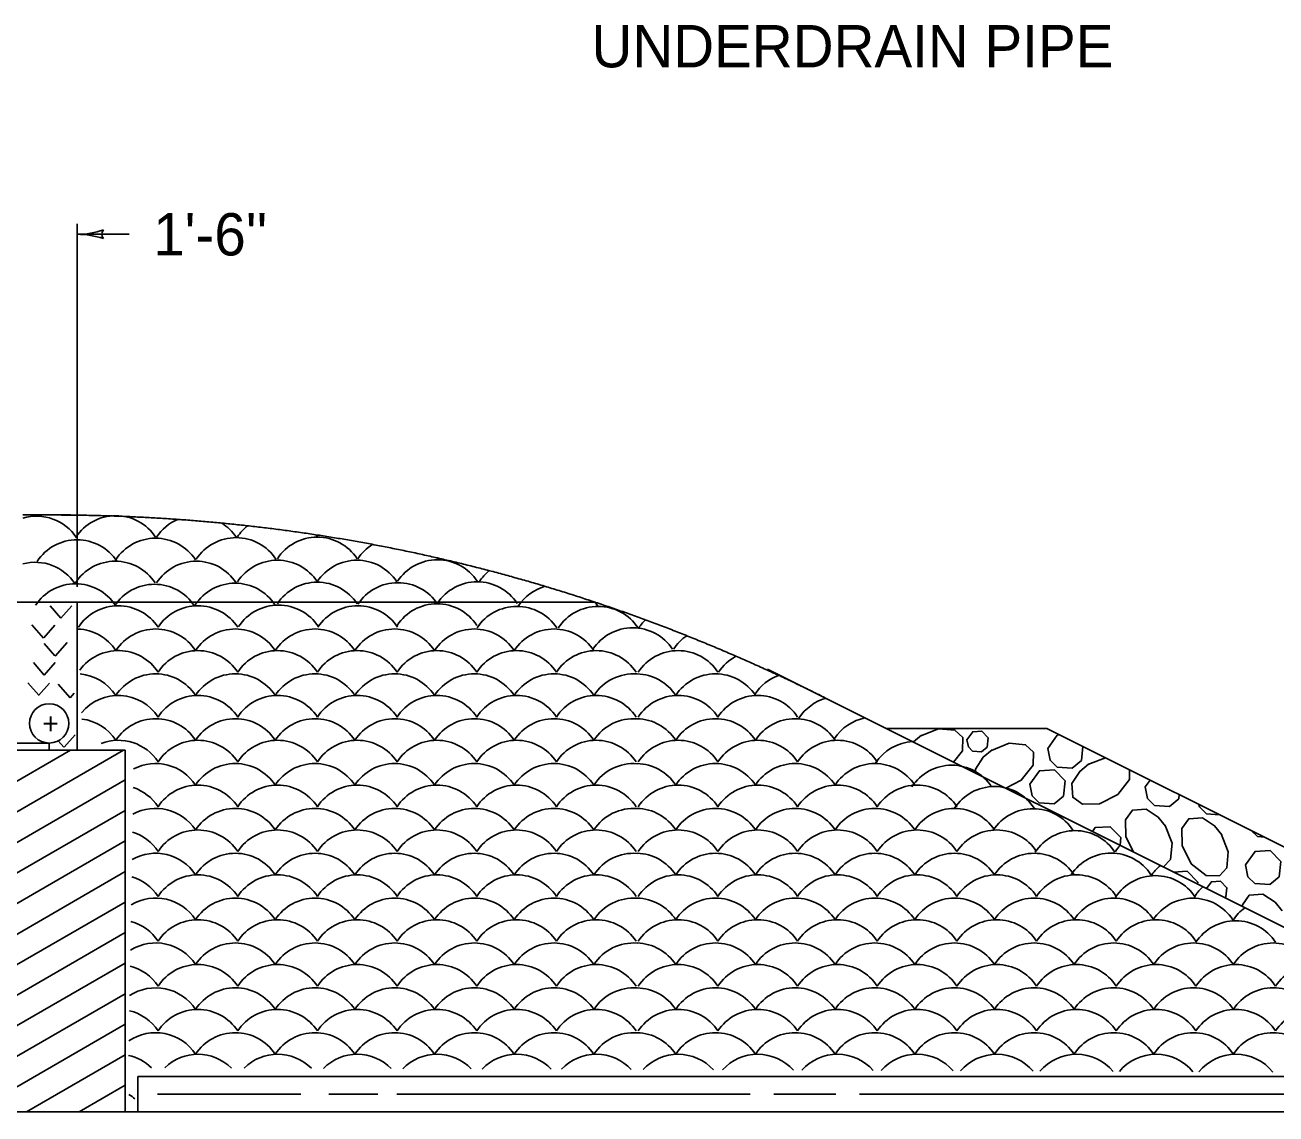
# Model space of a CAD drawing. Extents: x 1007 to 1035.5, y 1000.5 to 1021.5.
# Drawn here: x 1021.82 to 1027.73, y 1005.18 to 1010.33 of the extents above; entities that cross this region are included whole.
import ezdxf

# ---------------------------------------------------------------- set-up
doc = ezdxf.new("R2010")
doc.units = 0
doc.layers.add('1', color=7, linetype='Continuous')
doc.layers.add('5', color=7, linetype='Continuous')

msp = doc.modelspace()

# ---------------------------------------------------------------- linework, layer by layer
at = {"layer": '1'}
for p, q in [((1022.0648, 1007.6712), (1022.0648, 1009.3878)), ((1022.0648, 1009.3377), (1022.311, 1009.3377)), ((1021.8087, 1008.0112), (1022.0358, 1008.0112)), ((1014.2156, 1007.5984), (1024.5151, 1007.5984)), ((1022.0648, 1006.8988), (1022.0648, 1007.5984)), ((1029.1805, 1005.3571), (1025.3288, 1007.2829)), ((1026.6478, 1007.0027), (1025.8891, 1007.0027)), ((1030.2933, 1005.18), (1026.6478, 1007.0027)), ((1016.4295, 1006.8988), (1022.292, 1006.8988)), ((1016.7796, 1006.9332), (1021.9329, 1006.9332)), ((1021.9329, 1006.9332), (1021.9329, 1006.8988)), ((1022.292, 1006.8988), (1022.292, 1005.1904)), ((1022.352, 1005.3571), (1029.6994, 1005.3571)), ((1022.352, 1005.3571), (1022.352, 1005.1904)), ((1022.4449, 1005.2737), (1023.1225, 1005.2737)), ((1023.2553, 1005.2737), (1023.4858, 1005.2737)), ((1023.5765, 1005.2737), (1025.246, 1005.2737)), ((1025.3578, 1005.2737), (1025.6511, 1005.2737)), ((1025.7629, 1005.2737), (1027.8584, 1005.2737)), ((1009.4063, 1005.1904), (1030.2724, 1005.1904))]:
    msp.add_line(p, q, dxfattribs=at)
msp.add_circle((1021.933, 1007.0262), 0.093, dxfattribs=at)
for centre, radius, start, end in [((1022.0649, 1009.7286), 0.3909, 269.98778, 270), ((1022.0649, 1009.7286), 0.3909, 270, 288.66878), ((1022.0649, 1008.9467), 0.3909, 71.34716, 89.99389), ((1022.2135, 1009.3376), 0.0313, 138.7746, 220.89129)]:
    msp.add_arc(centre, radius, start, end, dxfattribs=at)
msp.add_spline([(1021.9456, 1008.0112), (1022.0196, 1008.0108), (1022.0934, 1008.0099), (1022.1672, 1008.0083), (1022.2408, 1008.0061), (1022.3142, 1008.0032), (1022.3874, 1007.9997), (1022.4606, 1007.9956), (1022.5335, 1007.9907), (1022.6063, 1007.9853), (1022.679, 1007.9793), (1022.7515, 1007.9726), (1022.8239, 1007.9652), (1022.8961, 1007.9573), (1022.9682, 1007.9487), (1023.0401, 1007.9395), (1023.1118, 1007.9296), (1023.1835, 1007.9191), (1023.2549, 1007.9079), (1023.3263, 1007.8962), (1023.3974, 1007.8837), (1023.4684, 1007.8707), (1023.5393, 1007.8569), (1023.61, 1007.8426), (1023.6806, 1007.8277), (1023.751, 1007.812), (1023.8213, 1007.7957), (1023.8913, 1007.7789), (1023.9613, 1007.7613), (1024.0311, 1007.7432), (1024.1008, 1007.7244), (1024.1703, 1007.705), (1024.2397, 1007.6849), (1024.3088, 1007.6642), (1024.3779, 1007.6428), (1024.4468, 1007.6208), (1024.5156, 1007.5982), (1024.5842, 1007.575), (1024.6527, 1007.5511), (1024.7209, 1007.5265), (1024.7891, 1007.5013), (1024.8571, 1007.4756), (1024.925, 1007.4491), (1024.9927, 1007.422), (1025.0603, 1007.3943), (1025.1276, 1007.3659), (1025.1948, 1007.3369), (1025.262, 1007.3073), (1025.3289, 1007.2771), (1025.3958, 1007.2462), (1025.4624, 1007.2146), (1025.5289, 1007.1824), (1025.5953, 1007.1496)], degree=3, dxfattribs=at)
at = {"layer": '5'}
for p, q in [((1021.9373, 1007.5817), (1021.9888, 1007.5227)), ((1021.9888, 1007.5227), (1022.0401, 1007.5817)), ((1021.8506, 1007.4922), (1021.906, 1007.4286)), ((1021.9079, 1007.4307), (1021.9593, 1007.4897)), ((1021.9089, 1007.4042), (1021.9603, 1007.3452)), ((1021.9618, 1007.3435), (1022.0188, 1007.4089)), ((1021.8584, 1007.3136), (1021.9098, 1007.2546)), ((1021.9098, 1007.2546), (1021.9612, 1007.3136)), ((1021.8329, 1007.2177), (1021.8843, 1007.1587)), ((1021.8832, 1007.1575), (1021.9345, 1007.2165)), ((1021.9763, 1007.2115), (1022.0321, 1007.1476)), ((1022.0321, 1007.1476), (1022.0513, 1007.1697)), ((1022.0041, 1006.9135), (1022.0554, 1006.9725)), ((1019.0753, 1005.1904), (1022.0343, 1006.8988)), ((1019.3253, 1005.1904), (1022.2843, 1006.8988)), ((1021.9756, 1006.9436), (1022.0018, 1006.9135)), ((1019.5753, 1005.1904), (1022.292, 1006.7589)), ((1019.8253, 1005.1904), (1022.292, 1006.6146)), ((1020.0753, 1005.1904), (1022.292, 1006.4702)), ((1020.3253, 1005.1904), (1022.292, 1006.3259)), ((1020.5753, 1005.1904), (1022.292, 1006.1816)), ((1020.8253, 1005.1904), (1022.292, 1006.0372)), ((1021.0753, 1005.1904), (1022.292, 1005.8929)), ((1021.3253, 1005.1904), (1022.292, 1005.7485)), ((1021.5753, 1005.1904), (1022.292, 1005.6042)), ((1021.8253, 1005.1904), (1022.292, 1005.4598)), ((1022.0753, 1005.1904), (1022.292, 1005.3155))]:
    msp.add_line(p, q, dxfattribs=at)
for points in [[(1026.0175, 1006.9386), (1026.0566, 1006.9697)], [(1026.0532, 1006.9676), (1026.1371, 1007.0008), (1026.2141, 1006.9942), (1026.2507, 1006.9594), (1026.2495, 1006.8969), (1026.2077, 1006.8435)], [(1026.2711, 1006.9479), (1026.298, 1006.9862), (1026.3409, 1006.9886), (1026.3708, 1006.9577), (1026.3664, 1006.9142), (1026.3399, 1006.8922), (1026.2975, 1006.8952), (1026.2776, 1006.9147), (1026.2711, 1006.9479)], [(1026.6528, 1006.9069), (1026.6976, 1006.9707), (1026.7103, 1006.9715)], [(1026.3126, 1006.791), (1026.3113, 1006.8095), (1026.3483, 1006.8672), (1026.3906, 1006.9009)], [(1026.3873, 1006.8987), (1026.4711, 1006.932), (1026.5481, 1006.9254), (1026.5847, 1006.8906), (1026.5835, 1006.8281), (1026.5279, 1006.7571), (1026.4543, 1006.7202)], [(1026.8183, 1006.9174), (1026.8117, 1006.8509), (1026.7675, 1006.8142), (1026.6968, 1006.8193), (1026.6636, 1006.8516), (1026.6528, 1006.9069)], [(1027.0398, 1006.8067), (1027.039, 1006.7602), (1026.9834, 1006.6892), (1026.8976, 1006.6463), (1026.8167, 1006.6449), (1026.7711, 1006.6772), (1026.7668, 1006.7417), (1026.8038, 1006.7994), (1026.8461, 1006.8332)], [(1026.8428, 1006.831), (1026.9256, 1006.8638)], [(1026.5684, 1006.7382), (1026.6133, 1006.8021), (1026.6848, 1006.8062), (1026.7346, 1006.7546), (1026.7273, 1006.6822), (1026.6832, 1006.6455), (1026.6125, 1006.6507), (1026.5793, 1006.6829), (1026.5684, 1006.7382)], [(1027.1138, 1006.7257), (1027.1366, 1006.7583)], [(1027.2746, 1006.6893), (1027.2727, 1006.6697), (1027.2284, 1006.633), (1027.1578, 1006.6381), (1027.1246, 1006.6703), (1027.1138, 1006.7257)], [(1027.0578, 1006.4184), (1027.0223, 1006.4892), (1027.0209, 1006.5702), (1027.0533, 1006.6157), (1027.1178, 1006.6201), (1027.1754, 1006.5831), (1027.2092, 1006.5407)], [(1027.464, 1006.5946), (1027.4028, 1006.5991), (1027.3696, 1006.6313), (1027.3673, 1006.643)], [(1027.4641, 1006.5946), (1027.464, 1006.5946)], [(1026.8639, 1006.5153), (1026.8768, 1006.5337), (1026.9484, 1006.5377), (1026.9982, 1006.4862), (1026.9945, 1006.45)], [(1027.207, 1006.5442), (1027.2403, 1006.4603), (1027.2336, 1006.3832), (1027.1996, 1006.3475)], [(1027.4728, 1006.5035), (1027.5059, 1006.4197), (1027.4993, 1006.3426), (1027.4645, 1006.306), (1027.402, 1006.3072), (1027.331, 1006.3627), (1027.2881, 1006.4486), (1027.2867, 1006.5295), (1027.319, 1006.5751), (1027.3834, 1006.5794), (1027.4411, 1006.5424), (1027.4749, 1006.5001)], [(1027.6766, 1006.4883), (1027.6443, 1006.4907), (1027.6149, 1006.5192)], [(1027.5876, 1006.3569), (1027.6324, 1006.4207), (1027.704, 1006.4247), (1027.7538, 1006.3732), (1027.7465, 1006.3009), (1027.7023, 1006.2642), (1027.6317, 1006.2692), (1027.5984, 1006.3015), (1027.5877, 1006.3569)], [(1027.2477, 1006.3235), (1027.3121, 1006.3272), (1027.3619, 1006.2756), (1027.361, 1006.2668)], [(1027.4038, 1006.2454), (1027.4266, 1006.2779), (1027.4695, 1006.2803), (1027.4993, 1006.2494), (1027.495, 1006.2061), (1027.4903, 1006.2022)], [(1027.5729, 1006.1608), (1027.5728, 1006.1689), (1027.6051, 1006.2144), (1027.6696, 1006.2187), (1027.7273, 1006.1818), (1027.761, 1006.1395)]]:
    msp.add_lwpolyline(points, dxfattribs=at)
for centre, start, end in [((1021.8745, 1007.7804), 33.13863, 106.99054), ((1022.248, 1007.7828), 33.13863, 146.86137), ((1022.6288, 1007.7828), 112.82457, 146.86137), ((1022.6288, 1007.7828), 33.13863, 57.61605), ((1023.0122, 1007.7853), 128.98431, 146.86137), ((1022.065, 1007.669), 33.13863, 146.86137), ((1022.4359, 1007.6764), 33.13863, 146.86137), ((1022.8168, 1007.6789), 33.13863, 146.86137), ((1023.2001, 1007.6814), 33.13863, 146.86137), ((1023.0122, 1007.7853), 33.13863, 35.96312), ((1023.5802, 1007.6809), 121.85864, 146.86137), ((1021.867, 1007.5626), 33.13863, 105.02575), ((1022.2455, 1007.5675), 33.13863, 146.86137), ((1022.6288, 1007.5675), 33.13863, 146.86137), ((1023.0122, 1007.5724), 33.13863, 146.86137), ((1023.3881, 1007.5724), 33.13863, 146.86137), ((1023.7682, 1007.5745), 33.13863, 146.86137), ((1023.5802, 1007.6809), 33.13863, 34.62594), ((1024.1553, 1007.5737), 129.24971, 146.86137), ((1022.0575, 1007.4611), 33.13863, 146.86137), ((1022.431, 1007.4587), 33.13863, 146.86137), ((1022.8119, 1007.4636), 33.13863, 146.86137), ((1023.2001, 1007.4685), 33.13863, 146.86137), ((1023.581, 1007.4661), 33.13863, 146.86137), ((1023.9562, 1007.4703), 33.13863, 146.86137), ((1024.3383, 1007.4574), 105.83489, 146.86137), ((1024.3383, 1007.4574), 33.13863, 39.04464), ((1022.2597, 1007.3572), 33.13863, 146.86137), ((1022.6362, 1007.3572), 33.13863, 146.86137), ((1023.017, 1007.3603), 33.13863, 146.86137), ((1023.3916, 1007.3572), 33.13863, 146.86137), ((1023.7663, 1007.3664), 33.13863, 146.86137), ((1024.144, 1007.3541), 33.13863, 146.86137), ((1024.528, 1007.3541), 33.13863, 146.86137), ((1021.8832, 1007.3572), 33.13863, 34.04598), ((1024.9057, 1007.351), 133.15703, 146.86137), ((1022.0602, 1007.2473), 33.13863, 87.48076), ((1022.4367, 1007.2473), 33.13863, 146.86137), ((1022.8132, 1007.2473), 33.13863, 146.86137), ((1023.1897, 1007.2473), 33.13863, 146.86137), ((1023.5662, 1007.2473), 33.13863, 146.86137), ((1023.9427, 1007.2473), 33.13863, 146.86137), ((1024.3192, 1007.2473), 33.13863, 146.86137), ((1024.6912, 1007.2531), 33.13863, 146.86137), ((1025.0719, 1007.2531), 123.69506, 146.86137), ((1022.2597, 1007.1452), 33.13863, 143.80836), ((1022.6362, 1007.1452), 33.13863, 146.86137), ((1023.0127, 1007.1452), 33.13863, 146.86137), ((1023.3892, 1007.1452), 33.13863, 146.86137), ((1023.7657, 1007.1452), 33.13863, 146.86137), ((1024.1422, 1007.1452), 33.13863, 146.86137), ((1024.5187, 1007.1452), 33.13863, 146.86137), ((1024.9057, 1007.1452), 33.13863, 146.86137), ((1025.2846, 1007.1448), 117.89755, 146.86137), ((1022.0602, 1007.0353), 33.13863, 85.23767), ((1022.4367, 1007.0353), 33.13863, 146.86137), ((1022.8132, 1007.0353), 33.13863, 146.86137), ((1023.1897, 1007.0353), 33.13863, 146.86137), ((1023.5662, 1007.0353), 33.13863, 146.86137), ((1023.9427, 1007.0353), 33.13863, 146.86137), ((1024.3192, 1007.0353), 33.13863, 146.86137), ((1024.6957, 1007.0353), 85.74756, 146.86137), ((1024.7062, 1007.0353), 33.13863, 88.43784), ((1025.0827, 1007.0353), 33.13863, 146.86137), ((1025.4563, 1007.0403), 109.30828, 146.86137), ((1022.2597, 1006.9332), 33.13863, 140.35801), ((1022.6362, 1006.9332), 33.13863, 146.86137), ((1023.0127, 1006.9332), 33.13863, 146.86137), ((1023.3892, 1006.9332), 33.13863, 146.86137), ((1023.7657, 1006.9332), 33.13863, 146.86137), ((1024.1422, 1006.9332), 33.13863, 146.86137), ((1024.5187, 1006.9332), 33.13863, 146.86137), ((1024.9057, 1006.9332), 33.13863, 146.86137), ((1025.2822, 1006.9332), 33.13863, 146.86137), ((1025.6653, 1006.9282), 105.5982, 146.86137), ((1022.0602, 1006.8233), 33.13863, 82.98354), ((1022.4367, 1006.8233), 33.13863, 146.86137), ((1022.8132, 1006.8233), 33.13863, 146.86137), ((1023.1897, 1006.8233), 33.13863, 146.86137), ((1023.5662, 1006.8233), 33.13863, 146.86137), ((1023.9427, 1006.8233), 33.13863, 146.86137), ((1024.3192, 1006.8233), 33.13863, 146.86137), ((1024.6957, 1006.8233), 85.74756, 146.86137), ((1024.7062, 1006.8233), 33.13863, 88.43784), ((1025.0827, 1006.8233), 33.13863, 146.86137), ((1025.4592, 1006.8233), 33.13863, 146.86137), ((1025.8332, 1006.8311), 100.92955, 146.86137), ((1022.2597, 1006.7212), 33.13863, 110.89114), ((1022.6362, 1006.7212), 33.13863, 146.86137), ((1023.0127, 1006.7212), 33.13863, 146.86137), ((1023.3892, 1006.7212), 33.13863, 146.86137), ((1023.7657, 1006.7212), 33.13863, 146.86137), ((1024.1422, 1006.7212), 33.13863, 146.86137), ((1024.5187, 1006.7212), 33.13863, 146.86137), ((1024.9057, 1006.7212), 33.13863, 146.86137), ((1025.2822, 1006.7212), 33.13863, 146.86137), ((1025.6587, 1006.7212), 33.13863, 146.86137), ((1026.0273, 1006.7154), 93.23215, 146.86137), ((1022.4367, 1006.6113), 33.13863, 117.68561), ((1022.8132, 1006.6113), 33.13863, 146.86137), ((1023.1897, 1006.6113), 33.13863, 146.86137), ((1023.5662, 1006.6113), 33.13863, 146.86137), ((1023.9427, 1006.6113), 33.13863, 146.86137), ((1024.3192, 1006.6113), 33.13863, 146.86137), ((1024.6957, 1006.6113), 85.74756, 146.86137), ((1024.7062, 1006.6113), 33.13863, 88.43784), ((1025.0827, 1006.6113), 33.13863, 146.86137), ((1025.4592, 1006.6113), 33.13863, 146.86137), ((1025.8357, 1006.6113), 33.13863, 146.86137), ((1026.0273, 1006.7154), 33.13863, 33.63901), ((1026.199, 1006.6034), 33.13863, 146.86137), ((1022.2597, 1006.5092), 33.13863, 71.62774), ((1022.6362, 1006.5092), 33.13863, 146.86137), ((1023.0127, 1006.5092), 33.13863, 146.86137), ((1023.3892, 1006.5092), 33.13863, 146.86137), ((1023.7657, 1006.5092), 33.13863, 146.86137), ((1024.1422, 1006.5092), 33.13863, 146.86137), ((1024.5187, 1006.5092), 33.13863, 146.86137), ((1024.9057, 1006.5092), 33.13863, 146.86137), ((1025.2822, 1006.5092), 33.13863, 146.86137), ((1025.6587, 1006.5092), 33.13863, 146.86137), ((1026.0352, 1006.5092), 33.13863, 146.86137), ((1026.4005, 1006.5025), 33.13863, 146.86137), ((1022.4367, 1006.3993), 33.13863, 118.77224), ((1022.8132, 1006.3993), 33.13863, 146.86137), ((1023.1897, 1006.3993), 33.13863, 146.86137), ((1023.5662, 1006.3993), 33.13863, 146.86137), ((1023.9427, 1006.3993), 33.13863, 146.86137), ((1024.3192, 1006.3993), 33.13863, 146.86137), ((1024.6957, 1006.3993), 85.74756, 146.86137), ((1024.7062, 1006.3993), 33.13863, 88.43784), ((1025.0827, 1006.3993), 33.13863, 146.86137), ((1025.4592, 1006.3993), 33.13863, 146.86137), ((1025.8357, 1006.3993), 33.13863, 146.86137), ((1026.2122, 1006.3993), 33.13863, 146.86137), ((1026.5834, 1006.398), 33.13863, 146.86137), ((1022.2597, 1006.2972), 33.13863, 72.6186), ((1022.6362, 1006.2972), 33.13863, 146.86137), ((1023.0127, 1006.2972), 33.13863, 146.86137), ((1023.3892, 1006.2972), 33.13863, 146.86137), ((1023.7657, 1006.2972), 33.13863, 146.86137), ((1024.1422, 1006.2972), 33.13863, 146.86137), ((1024.5187, 1006.2972), 33.13863, 146.86137), ((1024.9057, 1006.2972), 33.13863, 146.86137), ((1025.2822, 1006.2972), 33.13863, 146.86137), ((1025.6587, 1006.2972), 33.13863, 146.86137), ((1026.0352, 1006.2972), 33.13863, 146.86137), ((1026.4117, 1006.2972), 33.13863, 146.86137), ((1026.782, 1006.2944), 33.13863, 146.86137), ((1027.1617, 1006.2979), 137.62758, 146.86137), ((1022.4367, 1006.1873), 33.13863, 119.87079), ((1022.8132, 1006.1873), 33.13863, 146.86137), ((1023.1897, 1006.1873), 33.13863, 146.86137), ((1023.5662, 1006.1873), 33.13863, 146.86137), ((1023.9427, 1006.1873), 33.13863, 146.86137), ((1024.3192, 1006.1873), 33.13863, 146.86137), ((1024.6957, 1006.1873), 85.74756, 146.86137), ((1024.7062, 1006.1873), 33.13863, 88.43784), ((1025.0827, 1006.1873), 33.13863, 146.86137), ((1025.4592, 1006.1873), 33.13863, 146.86137), ((1025.8357, 1006.1873), 33.13863, 146.86137), ((1026.2122, 1006.1873), 33.13863, 146.86137), ((1026.5887, 1006.1873), 33.13863, 146.86137), ((1026.9523, 1006.1879), 33.13863, 146.86137), ((1022.2597, 1006.0852), 33.13863, 73.60445), ((1022.6362, 1006.0852), 33.13863, 146.86137), ((1023.0127, 1006.0852), 33.13863, 146.86137), ((1023.3892, 1006.0852), 33.13863, 146.86137), ((1023.7657, 1006.0852), 33.13863, 146.86137), ((1024.1422, 1006.0852), 33.13863, 146.86137), ((1024.5187, 1006.0852), 33.13863, 146.86137), ((1024.9057, 1006.0852), 33.13863, 146.86137), ((1025.2822, 1006.0852), 33.13863, 146.86137), ((1025.6587, 1006.0852), 33.13863, 146.86137), ((1026.0352, 1006.0852), 33.13863, 146.86137), ((1026.4117, 1006.0852), 33.13863, 146.86137), ((1026.7882, 1006.0852), 33.13863, 146.86137), ((1027.1617, 1006.0814), 33.13863, 146.86137), ((1027.3285, 1006.1808), 129.44594, 146.86137), ((1027.538, 1006.0884), 132.4944, 146.86137), ((1022.4367, 1005.9753), 33.13863, 120.98209), ((1022.8132, 1005.9753), 33.13863, 146.86137), ((1023.1897, 1005.9753), 33.13863, 146.86137), ((1023.5662, 1005.9753), 33.13863, 146.86137), ((1023.9427, 1005.9753), 33.13863, 146.86137), ((1024.3192, 1005.9753), 33.13863, 146.86137), ((1024.6957, 1005.9753), 85.74756, 146.86137), ((1024.7062, 1005.9753), 33.13863, 88.43784), ((1025.0827, 1005.9753), 33.13863, 146.86137), ((1025.4592, 1005.9753), 33.13863, 146.86137), ((1025.8357, 1005.9753), 33.13863, 146.86137), ((1026.2122, 1005.9753), 33.13863, 146.86137), ((1026.5887, 1005.9753), 33.13863, 146.86137), ((1026.9652, 1005.9753), 33.13863, 146.86137), ((1027.3392, 1005.9748), 33.13863, 146.86137), ((1027.7155, 1005.9713), 125.37791, 146.86137), ((1022.2597, 1005.8732), 33.13863, 74.58565), ((1022.6362, 1005.8732), 33.13863, 146.86137), ((1023.0127, 1005.8732), 33.13863, 146.86137), ((1023.3892, 1005.8732), 33.13863, 146.86137), ((1023.7657, 1005.8732), 33.13863, 146.86137), ((1024.1422, 1005.8732), 33.13863, 146.86137), ((1024.5187, 1005.8732), 33.13863, 146.86137), ((1024.9057, 1005.8732), 33.13863, 146.86137), ((1025.2822, 1005.8732), 33.13863, 146.86137), ((1025.6587, 1005.8732), 33.13863, 146.86137), ((1026.0352, 1005.8732), 33.13863, 146.86137), ((1026.4117, 1005.8732), 33.13863, 146.86137), ((1026.7882, 1005.8732), 33.13863, 146.86137), ((1027.1647, 1005.8732), 33.13863, 146.86137), ((1027.5415, 1005.8683), 33.13863, 146.86137), ((1022.4367, 1005.7633), 33.13863, 122.10701), ((1022.8132, 1005.7633), 33.13863, 146.86137), ((1023.1897, 1005.7633), 33.13863, 146.86137), ((1023.5662, 1005.7633), 33.13863, 146.86137), ((1023.9427, 1005.7633), 33.13863, 146.86137), ((1024.3192, 1005.7633), 33.13863, 146.86137), ((1024.6957, 1005.7633), 85.74756, 146.86137), ((1024.7062, 1005.7633), 33.13863, 88.43784), ((1025.0827, 1005.7633), 33.13863, 146.86137), ((1025.4592, 1005.7633), 33.13863, 146.86137), ((1025.8357, 1005.7633), 33.13863, 146.86137), ((1026.2122, 1005.7633), 33.13863, 146.86137), ((1026.5887, 1005.7633), 33.13863, 146.86137), ((1026.9652, 1005.7633), 33.13863, 146.86137), ((1027.3417, 1005.7633), 33.13863, 146.86137), ((1027.7182, 1005.7633), 33.13863, 146.86137), ((1022.6362, 1005.6612), 33.13863, 146.86137), ((1023.0127, 1005.6612), 33.13863, 146.86137), ((1023.3892, 1005.6612), 33.13863, 146.86137), ((1023.7657, 1005.6612), 33.13863, 146.86137), ((1024.1422, 1005.6612), 33.13863, 146.86137), ((1024.5187, 1005.6612), 33.13863, 146.86137), ((1024.9057, 1005.6612), 33.13863, 146.86137), ((1025.2822, 1005.6612), 33.13863, 146.86137), ((1025.6587, 1005.6612), 33.13863, 146.86137), ((1026.0352, 1005.6612), 33.13863, 146.86137), ((1026.4117, 1005.6612), 33.13863, 146.86137), ((1026.7882, 1005.6612), 33.13863, 146.86137), ((1027.1647, 1005.6612), 33.13863, 146.86137), ((1027.5412, 1005.6612), 33.13863, 146.86137), ((1027.9177, 1005.6612), 33.13863, 146.86137), ((1022.2597, 1005.6612), 33.13863, 75.56255), ((1022.4367, 1005.5513), 33.13863, 123.24654), ((1022.8132, 1005.5513), 33.13863, 146.86137), ((1023.1897, 1005.5513), 33.13863, 146.86137), ((1023.5662, 1005.5513), 33.13863, 146.86137), ((1023.9427, 1005.5513), 33.13863, 146.86137), ((1024.3192, 1005.5513), 33.13863, 146.86137), ((1024.6957, 1005.5513), 85.74756, 146.86137), ((1024.7062, 1005.5513), 33.13863, 88.43784), ((1025.0827, 1005.5513), 33.13863, 146.86137), ((1025.4592, 1005.5513), 33.13863, 146.86137), ((1025.8357, 1005.5513), 33.13863, 146.86137), ((1026.2122, 1005.5513), 33.13863, 146.86137), ((1026.5887, 1005.5513), 33.13863, 146.86137), ((1026.9652, 1005.5513), 33.13863, 146.86137), ((1027.3417, 1005.5513), 33.13863, 146.86137), ((1027.7182, 1005.5513), 33.13863, 146.86137), ((1022.2597, 1005.4492), 33.13863, 76.53548), ((1022.6362, 1005.4492), 33.13863, 146.86137), ((1023.0127, 1005.4492), 33.13863, 146.86137), ((1023.3892, 1005.4492), 33.13863, 146.86137), ((1023.7657, 1005.4492), 33.13863, 146.86137), ((1024.1422, 1005.4492), 33.13863, 146.86137), ((1024.5187, 1005.4492), 33.13863, 146.86137), ((1024.9057, 1005.4492), 33.13863, 146.86137), ((1025.2822, 1005.4492), 33.13863, 146.86137), ((1025.6587, 1005.4492), 33.13863, 146.86137), ((1026.0352, 1005.4492), 33.13863, 146.86137), ((1026.4117, 1005.4492), 33.13863, 146.86137), ((1026.7882, 1005.4492), 33.13863, 146.86137), ((1027.1647, 1005.4492), 33.13863, 146.86137), ((1027.5412, 1005.4492), 33.13863, 146.86137), ((1027.9177, 1005.4492), 33.13863, 146.86137), ((1022.4367, 1005.3393), 33.13863, 124.40171), ((1022.8132, 1005.3393), 33.13863, 146.86137), ((1023.1897, 1005.3393), 33.13863, 146.86137), ((1023.5662, 1005.3393), 33.13863, 146.86137), ((1023.9427, 1005.3393), 33.13863, 146.86137), ((1024.3192, 1005.3393), 33.13863, 146.86137), ((1024.6957, 1005.3393), 85.74756, 146.86137), ((1024.7062, 1005.3393), 33.13863, 88.43784), ((1025.0827, 1005.3393), 33.13863, 146.86137), ((1025.4592, 1005.3393), 33.13863, 146.86137), ((1025.8357, 1005.3393), 33.13863, 146.86137), ((1026.2122, 1005.3393), 33.13863, 146.86137), ((1026.5887, 1005.3393), 33.13863, 146.86137), ((1026.9652, 1005.3393), 33.13863, 146.86137), ((1027.3417, 1005.3393), 33.13863, 146.86137), ((1027.7182, 1005.3393), 33.13863, 146.86137), ((1022.2597, 1005.2372), 45.88135, 77.50479), ((1022.6362, 1005.2372), 45.33709, 134.20969), ((1023.0127, 1005.2372), 44.79804, 134.74873), ((1023.3892, 1005.2372), 44.26403, 135.28274), ((1023.7657, 1005.2372), 43.73487, 135.81191), ((1024.1422, 1005.2372), 43.21037, 136.33641), ((1024.5187, 1005.2372), 42.69038, 136.85639), ((1024.9057, 1005.2372), 42.16043, 137.38635), ((1025.2822, 1005.2372), 41.64911, 137.89766), ((1025.6587, 1005.2372), 41.14185, 138.40493), ((1026.0352, 1005.2372), 40.63852, 138.90826), ((1026.4117, 1005.2372), 40.13898, 139.40779), ((1026.7882, 1005.2372), 39.64312, 139.90366), ((1027.1647, 1005.2372), 39.15081, 140.39596), ((1027.5412, 1005.2372), 38.66196, 140.88482), ((1022.193, 1005.0796), 49.75272, 58.62519)]:
    msp.add_arc(centre, 0.225, start, end, dxfattribs=at)

# ---------------------------------------------------------------- texts
at = {"layer": '1'}
for s, height, p in [('UNDERDRAIN PIPE', 0.2, (1024.4964, 1010.1268)), ("1'-6''", 0.2, (1022.4248, 1009.2377)), ('+', 0.1, (1021.9007, 1006.9762))]:
    msp.add_text(s, height=height, dxfattribs=at).set_placement(p)

doc.saveas('drawing.dxf')
